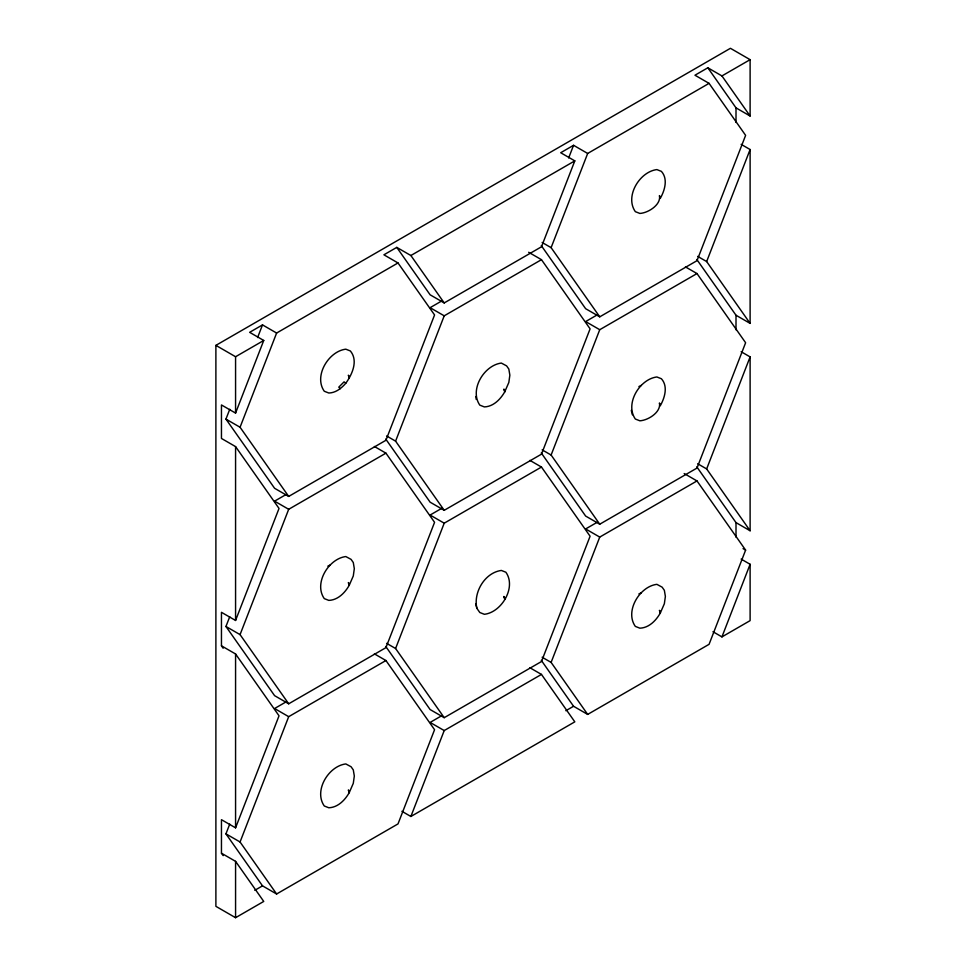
<?xml version="1.0" encoding="UTF-8"?>
<svg xmlns="http://www.w3.org/2000/svg" width="966" height="966" viewBox="0 0 966 966"><rect width="100%" height="100%" fill="white"/><g stroke="black" fill="none" stroke-linecap="round" stroke-linejoin="round"><path stroke-width="1.45" d="M541.274 245.581L585.638 308.697L599.741 316.836L696.993 260.687L745.619 135.361L709.068 83.366L587.678 153.449L573.562 145.298L560.691 152.737L574.806 160.875L541.467 246.801L444.215 302.938L410.876 255.519L396.772 247.381L383.9 254.807L398.004 262.957L434.567 314.952L385.929 440.279L288.689 496.427L274.586 488.277L225.947 419.099L229.775 409.258M257.596 337.545L262.511 324.89L276.614 333.041L398.004 262.957M223.158 648.258L221.456 645.831L221.456 612.311L235.571 620.462L279.029 508.442L235.571 446.606L221.456 438.455L221.456 404.947L235.571 413.086L263.742 340.467L249.639 332.328L262.511 324.89M288.689 496.427L240.063 427.25L276.614 333.041M374.397 446.485L385.929 453.151L434.567 522.328L385.929 647.655L288.689 703.803L274.586 695.653L225.947 626.475L229.739 616.731M288.689 703.803L240.063 634.626L288.689 509.299L385.929 453.151M374.397 653.861L385.929 660.527L434.567 729.704L398.004 823.913L276.614 893.997L262.511 885.858L225.947 833.851L229.739 824.107M223.17 855.635L221.456 853.207L221.456 819.687L235.571 827.838L279.029 715.806L235.571 653.97L221.456 645.831M276.614 893.997L240.063 842.002L288.689 716.675L385.929 660.527M444.215 510.314L395.589 441.148L444.215 315.822L541.467 259.673L590.093 328.851L541.467 454.177L444.215 510.314L430.111 502.175L385.748 439.071M568.66 157.953L573.562 145.298M444.215 717.69L395.589 648.512L444.215 523.186L541.467 467.049L590.093 536.227L541.467 661.541L444.215 717.69L430.111 709.551L385.748 646.435M599.741 316.836L551.115 247.658L587.678 153.449M410.876 816.487L444.215 730.562L541.467 674.425L574.806 721.843L410.876 816.487L401.904 811.295M599.741 524.212L551.115 455.034L599.741 329.708L696.993 273.559L745.619 342.737L696.993 468.063L599.741 524.212L585.638 516.061L541.274 452.957M587.678 714.417L551.115 662.41L599.741 537.084L696.993 480.935L745.619 550.113L709.068 644.322L587.678 714.417L573.562 706.267L541.262 660.309M750.111 149.525L750.111 323.393L706.653 261.557L750.111 149.525L741.139 144.345M750.111 356.901L750.111 530.757L706.653 468.933L750.111 356.901L741.139 351.721M712.968 631.716L721.94 636.896L750.111 564.277L741.139 559.097M345.816 383.2C352.288 374.325 358.398 360.535 350.344 350.96L345.816 349.185C328.718 351.165 313.455 375.967 324.286 391.254L328.802 393.017C335.77 392.86 341.457 388.284 345.816 383.2L344.077 381.86L338.776 387.149L340.274 388.73M349.221 585.311C344.947 592.798 337.907 600.091 328.802 600.393L324.286 598.618C313.503 583.295 328.669 558.662 345.816 556.561L351.081 559.374L353.29 562.526L354.317 568.66L353.29 575.965L349.221 585.311L348.388 582.558L349.39 585.046M504.747 391.834C500.485 399.308 493.433 406.601 484.34 406.915L479.812 405.14C469.21 389.745 484.063 365.233 501.342 363.071L506.607 365.885L508.828 369.048L509.855 375.17L508.828 382.488L504.747 391.834L503.926 389.081L504.916 391.568M660.442 198.09C664.825 190.205 668.146 178.831 661.396 171.368L656.88 169.593C639.673 171.658 624.567 196.339 635.338 211.663L639.866 213.438C648.488 212.931 661.312 204.49 659.452 195.603L660.273 198.356M349.221 792.688C344.922 800.174 337.919 807.455 328.802 807.769L324.286 805.994C313.515 790.671 328.609 766.002 345.816 763.937L351.081 766.75L353.29 769.902L354.317 776.024L353.29 783.341L349.221 792.688L348.388 789.934L349.39 792.422M476.866 608.314C473.183 592.363 484.823 572.657 501.342 570.447L505.87 572.222C516.653 587.352 501.499 612.42 484.34 614.291L479.812 612.516L476.866 608.314L475.755 603.883M660.442 405.466C664.825 397.581 668.158 386.207 661.396 378.744L656.88 376.969C639.697 379.07 624.676 403.667 635.338 419.039L639.866 420.802C648.488 420.307 661.312 411.866 659.452 402.967L660.273 405.732M660.273 613.096C656.011 620.583 648.971 627.876 639.866 628.178L635.338 626.403C624.519 611.128 639.782 586.326 656.88 584.345L662.133 587.159L664.354 590.311L665.381 596.445L664.354 603.75L660.273 613.096L659.452 610.343L660.442 612.842M221.456 853.207L235.571 861.346L263.742 901.435L235.571 917.7L215.889 906.337L215.889 345.369L730.429 48.3L750.111 59.663L750.111 116.017L736.007 107.866L707.837 67.789L694.965 75.215L709.068 83.366M215.889 345.369L235.571 356.732L263.742 340.467M410.876 255.519L574.806 160.875M707.837 67.789L721.94 75.928L750.111 59.663M441.776 300.933L430.111 307.671L444.215 315.822M286.25 494.423L274.586 501.149L288.689 509.299M597.314 314.831L585.638 321.569L599.741 329.708M441.776 508.309L430.111 515.047L444.215 523.186M286.25 701.787L274.586 708.525L288.689 716.675M597.314 522.208L585.638 528.945L599.741 537.084M441.776 715.685L430.111 722.423L444.215 730.562M254.782 890.314L262.511 885.858M565.847 710.722L573.562 706.267M721.94 636.896L750.111 620.631L750.111 564.277M638.9 386.569L641.255 385.41M327.848 566.148L330.191 565.001M638.9 593.933L641.255 592.786M697.669 256.376L706.653 261.557M685.449 266.906L696.993 273.559M696.8 259.468L736.007 315.242L750.111 323.393M542.143 242.478L551.115 247.658M528.644 252.271L541.467 259.673M444.215 302.938L430.111 294.799L396.772 247.381M697.669 463.74L706.653 468.933M684.17 473.533L696.993 480.935M696.8 466.844L736.007 522.618L750.111 530.757M743.059 548.628L745.619 550.113M542.143 449.854L551.115 455.034M529.923 460.384L541.467 467.049M386.617 435.956L395.589 441.148M225.947 419.099L240.063 427.25M542.143 657.23L551.115 662.41M529.923 667.76L541.467 674.425M386.617 643.332L395.589 648.512M225.947 626.475L240.063 634.626M225.947 833.851L240.063 842.002M721.94 75.928L750.111 116.017M632.392 414.825L631.281 410.393M504.916 598.944L503.926 596.457L504.747 599.21M349.39 377.682L348.388 375.182L349.221 377.947M475.755 396.507L476.238 399.429M736.007 107.866L736.007 122.441M736.007 315.242L736.007 329.817M736.007 522.618L736.007 537.193M235.571 356.732L235.571 413.086M235.571 446.606L235.571 620.462M235.571 653.97L235.571 827.838M235.571 861.346L235.571 917.7"/></g></svg>
